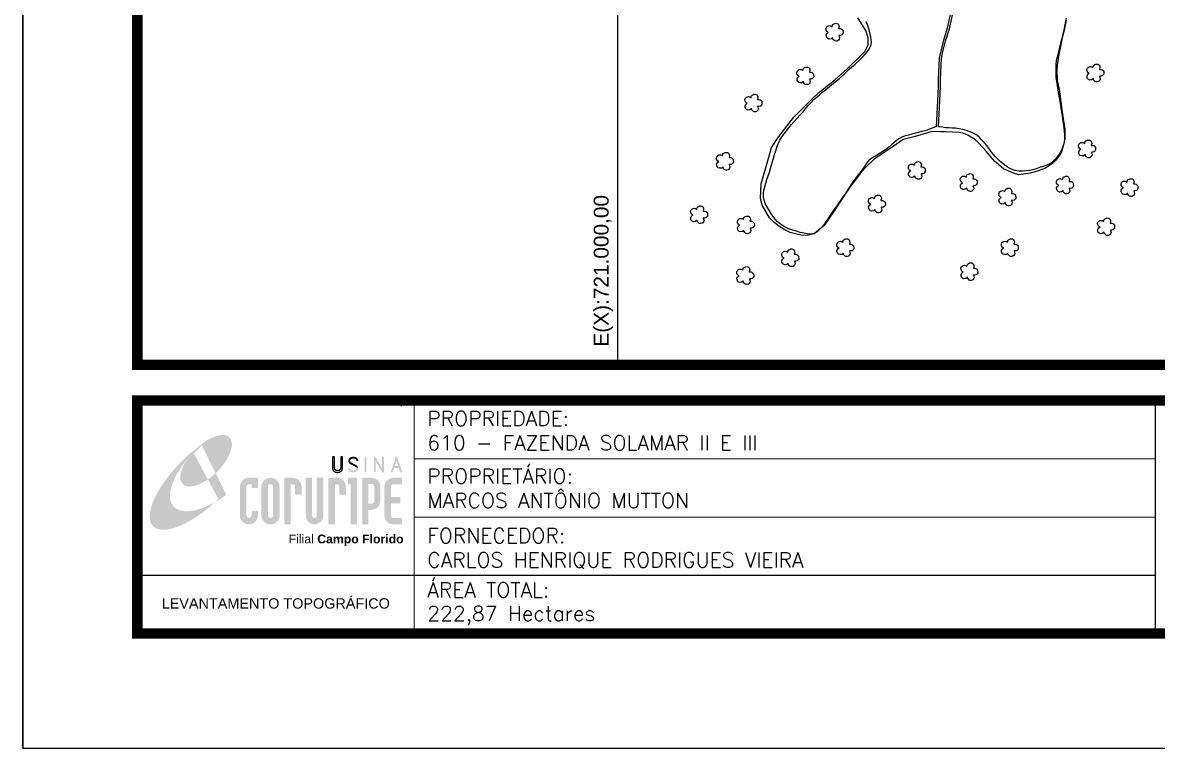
# Model space of a CAD drawing. Header units: inches. Extents: x 720421 to 723571, y 7810121 to 7814576.
# Drawn here: x 720421 to 721906, y 7810121 to 7811070 of the extents above; entities that cross this region are included whole.
import ezdxf
from ezdxf.enums import TextEntityAlignment as Align

# ---------------------------------------------------------------- set-up
doc = ezdxf.new("R2010")
doc.units = ezdxf.units.IN
doc.header["$MEASUREMENT"] = 0
doc.linetypes.add('CONTINUO', pattern=[0])
doc.linetypes.add('LIN0', pattern=[0])
for name, color, linetype in [('0114000610', 1, 'Continuous'), ('0114000610041', 5, 'Continuous'), ('0114000610042', 5, 'Continuous'), ('MALHA', 8, 'Continuous'), ('MARGEM', 5, 'Continuous'), ('MATO', 3, 'Continuous'), ('TEXTO', 7, 'Continuous')]:
    doc.layers.add(name, color=color, linetype=linetype)
doc.styles.add('ARIAL', font='arial.ttf')
doc.styles.add('Simplex', font='simplex.shx')
doc.styles.get("Standard").update_dxf_attribs({"font": 'arial.ttf'})

# ---------------------------------------------------------------- blocks, each defined once
blk = doc.blocks.new('A$C78F83FB3')
at = {"layer": 'MARGEM'}
h = blk.add_hatch(color=20, dxfattribs=at)
edge = h.paths.add_edge_path()
edge.add_ellipse((19.49, 23.77), major_axis=(-6.68, -6.67), ratio=0.469426, start_angle=292.7328, end_angle=601.2579)
edge.add_ellipse((22.83, 22.05), major_axis=(12.64, 11.29), ratio=0.457614, start_angle=79.9069, end_angle=107.9139)
edge = h.paths.add_edge_path()
edge.add_ellipse((18.28, 18.7), major_axis=(13.95, 13.59), ratio=0.386848, start_angle=63.9612, end_angle=264.5993)
edge.add_ellipse((22.83, 22.05), major_axis=(12.64, 11.29), ratio=0.457614, start_angle=107.9139, end_angle=245.1182, ccw=False)
edge.add_ellipse((19.49, 23.77), major_axis=(-6.68, -6.67), ratio=0.469426, start_angle=241.2579, end_angle=292.7328, ccw=False)
for color, points in [(20, [(15.46, 26.12), (14.17, 24.81), (14.06, 24.24), (14.39, 23.97), (14.67, 24.54), (19.47, 29.32), (18.48, 28.66), (17.31, 27.78)]), (7, [(58.42, 24.9), (57.9, 24.9), (57.9, 21.73, -0.414214), (57.15, 20.98), (56.84, 20.98, -0.414214), (56.09, 21.73), (56.09, 24.9), (55.57, 24.9), (55.57, 21.73, 0.414214), (56.84, 20.46), (57.15, 20.46, 0.414214), (58.42, 21.73)]), (7, [(61.7, 24.9), (61.23, 24.9, 0.396318), (60.04, 23.78), (60.04, 23.72, 0.151912), (60.39, 22.97), (60.46, 22.92), (62.18, 22), (62.85, 21.83, 0.12407), (62.51, 22.42), (60.75, 23.36, -0.13192), (60.56, 23.77, -0.385578), (61.23, 24.37), (61.7, 24.37, -0.414214), (62.37, 23.7), (62.89, 23.7, 0.414214)]), (7, [(62.37, 23.7), (62.89, 23.7, 0.414214), (61.7, 24.9), (61.23, 24.9, 0.396318), (60.04, 23.78), (60.04, 23.72, 0.151912), (60.39, 22.97), (60.46, 22.92), (62.18, 22), (62.18, 22, -0.131921), (62.37, 21.59, -0.385578), (61.7, 20.98), (61.23, 20.98, -0.414214), (60.56, 21.65), (60.04, 21.65, 0.414214), (61.23, 20.46), (61.7, 20.46, 0.402546), (62.89, 21.61, 0.165292), (62.51, 22.42), (60.75, 23.36, -0.13192), (60.56, 23.77, -0.385578), (61.23, 24.37), (61.7, 24.37, -0.414214)]), (7, [(30.97, 12.46), (29.13, 12.46), (29.13, 8.21, 1), (34.29, 8.21), (34.29, 9.41), (32.45, 9.41), (32.45, 8.21, -1), (30.97, 8.21)])]:
    blk.add_hatch(color=color, dxfattribs=at).paths.add_polyline_path(points)
h = blk.add_hatch(color=7, dxfattribs=at)
h.paths.add_polyline_path([(65.24, 24.9), (64.72, 24.9), (64.72, 20.46), (65.24, 20.46)])
h.paths.add_polyline_path([(67.38, 20.46), (67.9, 20.46), (67.9, 23.74), (69.74, 20.46), (70.23, 20.46), (70.23, 24.9), (69.71, 24.9), (69.71, 21.58), (67.85, 24.9), (67.38, 24.9)])
h.paths.add_polyline_path([(72.17, 20.46), (72.72, 20.46), (73.14, 21.73), (74.49, 21.73), (74.9, 20.46), (75.45, 20.46), (74, 24.9), (73.62, 24.9)])
h.paths.add_polyline_path([(73.81, 23.8), (74.32, 22.25), (73.31, 22.25)], flags=16)
h = blk.add_hatch(color=7, dxfattribs=at)
h.paths.add_polyline_path([(31.71, 18.93, 0.414214), (29.13, 16.35), (29.13, 12.46), (30.97, 12.46), (30.97, 16.35, -0.414214), (31.71, 17.09), (32.45, 17.09), (32.45, 16.02), (34.29, 16.02), (34.29, 18.93)])
h.paths.add_polyline_path([(44.15, 17.09, -0.414214), (44.89, 16.35), (44.89, 14.1), (46.72, 14.1), (46.72, 16.17, 0.433937), (44.15, 18.93), (41.77, 18.93), (41.77, 12.46), (43.61, 12.46), (43.61, 17.09)])
h.paths.add_polyline_path([(43.61, 12.46), (41.77, 12.46), (41.77, 5.62), (43.61, 5.62)])
h.paths.add_polyline_path([(47.92, 12.46), (49.75, 12.46), (49.75, 18.93), (47.92, 18.93)])
h.paths.add_polyline_path([(52.91, 18.93), (51.08, 18.93), (51.08, 12.46), (52.91, 12.46)])
h.paths.add_polyline_path([(51.08, 8.12, -1), (49.75, 8.12), (49.75, 12.46), (47.92, 12.46), (47.92, 8.12, 1), (52.91, 8.12), (52.91, 12.46), (51.08, 12.46)])
h.paths.add_polyline_path([(54.41, 12.46), (56.25, 12.46), (56.25, 17.09), (56.79, 17.09, -0.414214), (57.53, 16.35), (57.53, 14.1), (59.36, 14.1), (59.36, 16.17, 0.433937), (56.79, 18.93), (54.41, 18.93)])
h.paths.add_polyline_path([(56.25, 12.46), (54.41, 12.46), (54.41, 5.62), (56.25, 5.62)])
h.paths.add_polyline_path([(60.73, 12.46), (62.58, 12.46), (62.58, 18.93), (60.02, 18.93), (60.02, 17.08), (60.73, 17.08)])
h.paths.add_polyline_path([(62.58, 12.46), (60.73, 12.46), (60.73, 5.62), (62.58, 5.62)])
h.paths.add_polyline_path([(64.06, 12.46), (65.82, 12.46), (65.82, 17.17), (66.66, 17.17, -0.450417), (67.48, 16.25), (67.48, 12.46), (69.24, 12.46, 0.002307), (69.24, 12.48, 0.005282), (69.23, 12.54, -0.000938), (69.23, 12.53), (69.23, 16.17, 0.433937), (66.66, 18.93), (64.06, 18.93)])
h.paths.add_polyline_path([(64.06, 5.62), (65.82, 5.62), (65.82, 9.77), (66.66, 9.77, 0.426056), (69.24, 12.46), (67.48, 12.46), (67.48, 12.45, -0.450417), (66.66, 11.53), (65.82, 11.53), (65.82, 12.46), (64.06, 12.46)])
h.paths.add_polyline_path([(70.37, 12.46), (74.87, 12.46), (74.87, 13.44), (72.21, 13.44), (72.21, 16.35, -0.414214), (72.95, 17.09), (75.38, 17.09), (75.38, 18.93), (72.95, 18.93, 0.414214), (70.37, 16.35)])
h.paths.add_polyline_path([(72.21, 11.62), (74.87, 11.62), (74.87, 12.46), (70.37, 12.46), (70.37, 8.21, 0.414214), (72.95, 5.62), (75.38, 5.62), (75.38, 7.47), (72.95, 7.47, -0.414214), (72.21, 8.21)])
h = blk.add_hatch(color=7, dxfattribs=at)
h.paths.add_polyline_path([(35.29, 16.35), (35.29, 8.21, 1), (40.46, 8.21, 0.016978), (40.45, 8.38), (40.45, 16.17, 0.433937), (37.88, 18.93), (37.87, 18.93, 0.41391)])
h.paths.add_polyline_path([(38.62, 16.35), (38.62, 8.21, -1), (37.13, 8.21), (37.13, 16.35, -1)], flags=16)
at = {"layer": 'MARGEM', "color": 7}
blk.add_lwpolyline([(58.42, 24.9), (57.9, 24.9), (57.9, 21.73, -0.414214), (57.15, 20.98), (56.84, 20.98, -0.414214), (56.09, 21.73), (56.09, 24.9), (55.57, 24.9), (55.57, 21.73, 0.414214), (56.84, 20.46), (57.15, 20.46, 0.414214), (58.42, 21.73), (58.42, 24.9)], format="xyb", close=True, dxfattribs=at)
at = {"layer": 'MARGEM', "color": 252, "insert": (43.05, 2.72), "char_height": 2.5, "width": 33.0271, "attachment_point": 1, "style": 'ARIAL'}
blk.add_mtext('Filial {\\fArial|b1|i0|c0|p34;Campo Florido}', dxfattribs=at)

msp = doc.modelspace()

# ---------------------------------------------------------------- linework, layer by layer
at = {"layer": '0114000610'}
msp.add_lwpolyline([(721786.7, 7811073.2), (721784, 7811060.4), (721781.1, 7811047.9), (721779.8, 7811041.6), (721777.4, 7811028.4), (721775.2, 7811014.5), (721774.7, 7811007.9), (721775.1, 7810994.6), (721777.6, 7810982.9), (721778.6, 7810976.4), (721781.1, 7810956.6), (721782.1, 7810950.3), (721784.9, 7810930.5), (721785.2, 7810917.6), (721782.2, 7810905.5), (721780, 7810899.1), (721773.4, 7810890.1), (721769, 7810885.9), (721759, 7810879.1), (721746.4, 7810874.8), (721739.6, 7810873.2), (721724.9, 7810871.1), (721717.7, 7810873.4), (721704.9, 7810879), (721693, 7810888.9), (721682.2, 7810901.8), (721672.5, 7810912.4), (721668.1, 7810916.9), (721658.2, 7810922.8), (721652.9, 7810925), (721647.3, 7810926.4), (721628.9, 7810927.5), (721622.7, 7810927.5), (721611.2, 7810927.9), (721595.3, 7810922.8), (721587.4, 7810920.6), (721573.5, 7810917.2), (721560.5, 7810908.1), (721552.7, 7810902.7), (721535.4, 7810891.4), (721524.1, 7810880.5), (721517.8, 7810873.3), (721503.6, 7810854.7), (721490.8, 7810835.3), (721484.1, 7810825.3), (721470.2, 7810804.6), (721456.9, 7810793.7), (721449.6, 7810792.3), (721441.3, 7810791.8), (721425.8, 7810795.8), (721417.9, 7810799.3), (721410.8, 7810803.9), (721404.3, 7810809.3), (721398.6, 7810814.8), (721389.2, 7810831.2), (721386.9, 7810840.5), (721387.6, 7810859.3), (721394.1, 7810882), (721396.8, 7810891.3), (721401.4, 7810906.7), (721410.6, 7810921.1), (721430.3, 7810946.6), (721438.6, 7810954.8), (721456.1, 7810972.3), (721465.4, 7810980.5), (721483.9, 7810995.4), (721500.1, 7811009.5), (721506.4, 7811015.9), (721511.2, 7811020.3), (721523.2, 7811032.4), (721527.5, 7811041.1), (721527.8, 7811049.7), (721525.2, 7811059.1), (721519, 7811069.1), (721514.3, 7811076.5)], dxfattribs=at)
at = {"layer": '0114000610041'}
msp.add_lwpolyline([(721635.9, 7811084.8), (721631.2, 7811063), (721626.2, 7811046.8), (721622.3, 7811031.3), (721620.6, 7811023.7), (721620.1, 7811014.4), (721619.4, 7810995.9), (721619.2, 7810986.7), (721618.6, 7810968.3), (721618.2, 7810959), (721617.7, 7810950.9), (721616.6, 7810933.8), (721615.5, 7810933.7), (721612.7, 7810932.6), (721610.2, 7810931.5), (721605, 7810929.5), (721601.7, 7810928.5), (721597.8, 7810927.6), (721593.7, 7810926.6), (721589.3, 7810925.5), (721584.9, 7810924.4), (721580.7, 7810923.1), (721576.5, 7810922.1), (721572.5, 7810920.7), (721568.8, 7810918.7), (721565.2, 7810916.3), (721561.7, 7810913.5), (721558.1, 7810910.3), (721554.3, 7810907), (721550.4, 7810903.9), (721538.5, 7810896.4), (721534.7, 7810894.3), (721531.1, 7810892.1), (721528.1, 7810889.4), (721525.7, 7810886.2), (721523.4, 7810882.6), (721520.9, 7810878.9), (721518.1, 7810875.3), (721515.1, 7810871.6), (721511.9, 7810867.7), (721508.8, 7810863.7), (721502.9, 7810854.6), (721500.1, 7810850.1), (721497, 7810845.5), (721493.9, 7810840.9), (721490.7, 7810836.2), (721487.5, 7810831.6), (721480.8, 7810822.3), (721477.6, 7810817.5), (721474.5, 7810812.8), (721471.4, 7810808.3), (721468.3, 7810804), (721465, 7810800.3), (721461.8, 7810797.3), (721458.6, 7810795.3), (721455.3, 7810793.9), (721451.7, 7810793.4), (721448.1, 7810793.7), (721443.8, 7810794.5), (721438.9, 7810795.7), (721434, 7810797.2), (721429.3, 7810798.6), (721424.9, 7810800.1), (721420.7, 7810801.9), (721416.7, 7810803.9), (721412.9, 7810806.6), (721409.2, 7810809.6), (721405.8, 7810813), (721403.1, 7810816.9), (721400.4, 7810820.7), (721395.4, 7810829), (721393.1, 7810833.5), (721391.6, 7810838), (721390.7, 7810842.2), (721390.6, 7810846.4), (721391.3, 7810850.9), (721392.4, 7810855.5), (721393.7, 7810860.2), (721395.2, 7810864.8), (721396.8, 7810869.6), (721398.5, 7810874.5), (721399.9, 7810879.4), (721401.4, 7810884), (721402.5, 7810888.5), (721403.8, 7810892.9), (721405.2, 7810897.5), (721406.7, 7810902.3), (721408.3, 7810907.1), (721410.1, 7810911.8), (721412.2, 7810916.3), (721414.8, 7810920.6), (721417.7, 7810924.7), (721420.8, 7810928.7), (721424, 7810932.7), (721427.4, 7810936.8), (721430.8, 7810940.8), (721438.1, 7810948.9), (721442.1, 7810953), (721445.8, 7810957.3), (721449.4, 7810961.6), (721453, 7810965.6), (721456.8, 7810969.4), (721463.9, 7810975.8), (721467.1, 7810978.6), (721470.7, 7810981.4), (721474.4, 7810984.6), (721482.4, 7810990.8), (721490.1, 7810996.9), (721496.9, 7811003.2), (721503.4, 7811009.5), (721510.6, 7811016), (721517.8, 7811022.4), (721521, 7811025.7), (721523.9, 7811028.8), (721526.5, 7811031.8), (721528.7, 7811034.8), (721530.4, 7811038), (721531.5, 7811041.5), (721531.9, 7811044.8), (721531.7, 7811048), (721531.2, 7811051.3), (721530.5, 7811055.1), (721529.5, 7811059), (721528.3, 7811063.2), (721526.8, 7811067.3), (721524.9, 7811071.6)], dxfattribs=at)
at = {"layer": '0114000610042'}
msp.add_lwpolyline([(721786.8, 7811076.2), (721785.2, 7811067.1), (721783.3, 7811058.1), (721782, 7811053.2), (721780.6, 7811048), (721779.3, 7811043.4), (721774.9, 7811025.1), (721773.9, 7811020.2), (721773.4, 7811015), (721773.1, 7811009.7), (721773.2, 7811004.3), (721773.5, 7810998.9), (721774.1, 7810993.3), (721775.1, 7810987.8), (721776, 7810982.1), (721777, 7810976.4), (721778.8, 7810964.8), (721779.7, 7810959.1), (721780.7, 7810953.6), (721781.6, 7810948.1), (721783, 7810937.8), (721783.7, 7810933), (721784.4, 7810928.2), (721784.7, 7810923.3), (721784.5, 7810918.3), (721784, 7810913.4), (721782.8, 7810908.8), (721781.2, 7810904.5), (721779, 7810900.4), (721776.6, 7810896.6), (721773.9, 7810893), (721770.9, 7810889.6), (721767.8, 7810886.9), (721764.4, 7810885), (721760.4, 7810883.4), (721756.2, 7810882), (721751.9, 7810880.5), (721747.4, 7810878.9), (721743, 7810877.7), (721738.7, 7810876.7), (721734.2, 7810876.1), (721729.6, 7810875.8), (721724.9, 7810875.9), (721720.3, 7810876.5), (721716, 7810877.9), (721712.1, 7810879.9), (721708.2, 7810882.4), (721704.4, 7810885.3), (721700.7, 7810888.2), (721697.2, 7810891.5), (721693.9, 7810894.9), (721691, 7810898.3), (721688.2, 7810901.9), (721685.6, 7810905.7), (721682.8, 7810909.5), (721679.8, 7810913), (721676.6, 7810916.5), (721673.4, 7810919.8), (721669.8, 7810922.8), (721665.9, 7810925.3), (721661.4, 7810927.4), (721656.6, 7810929.1), (721651.7, 7810930.3), (721646.7, 7810931.4), (721641.8, 7810932), (721637.1, 7810932.2), (721632.9, 7810932.4), (721629.1, 7810932.7), (721625.4, 7810933.2), (721622.1, 7810933.9), (721619.6, 7810934), (721620.7, 7810950.7), (721621.2, 7810958.8), (721621.6, 7810968.1), (721622.2, 7810986.7), (721622.4, 7810995.9), (721623.1, 7811014.3), (721623.5, 7811023.3), (721625.2, 7811030.6), (721629.1, 7811046), (721634.1, 7811062.2), (721638.9, 7811084.2)], dxfattribs=at)
at = {"layer": 'MALHA', "color": 8}
msp.add_lwpolyline([(721200, 7810622.3), (721200, 7811332.9)], dxfattribs=at)
at = {"layer": 'MARGEM', "color": 174, "linetype": 'LIN0'}
msp.add_line((720421.3, 7810120.8, -585.7), (720421.3, 7814575.8, -585.7), dxfattribs=at)
at = {"layer": 'MARGEM', "color": 174, "linetype": 'LIN0', "elevation": -585.7, "flags": 128}
msp.add_lwpolyline([(723571.3, 7810120.8), (723571.3, 7814575.8), (720421.3, 7814575.8), (720421.3, 7810120.8)], close=True, dxfattribs=at)
at = {"layer": 'MARGEM', "color": 174, "linetype": 'LIN0', "const_width": 13.6, "elevation": -585.7, "flags": 128}
for points in [[(723421.3, 7810622.3), (723421.3, 7814425.8), (720571.3, 7814425.8), (720571.3, 7810622.3)], [(720571.3, 7810575.7), (723421.3, 7810575.7), (723421.3, 7810270.8), (720571.3, 7810270.8)]]:
    msp.add_lwpolyline(points, close=True, dxfattribs=at)
at = {"layer": 'MARGEM', "color": 174, "linetype": 'LIN0', "elevation": -585.7, "flags": 128}
for points, const_width in [([(720933.7, 7810575.7), (720933.7, 7810270.8)], 1.51), ([(720933.7, 7810575.7), (720933.7, 7810273.5)], 1.5), ([(721903.5, 7810575.7), (721903.5, 7810274.5)], 1.51), ([(720933.7, 7810499.5), (721903.5, 7810499.5)], 1.51), ([(720933.7, 7810423.2), (721903.5, 7810423.2)], 1.51), ([(720571.3, 7810347), (721903.5, 7810347)], 1.51)]:
    msp.add_lwpolyline(points, dxfattribs=dict(at, const_width=const_width))
at = {"layer": 'MATO', "linetype": 'CONTINUO'}
for points in [[(721481.1, 7811050.5, 0), (721479.1, 7811048.8, 0), (721476.6, 7811048.5, 0), (721474.8, 7811049.2, 0), (721473.5, 7811050.5, 0), (721473, 7811052, 0), (721472.8, 7811054.1, 0), (721473.5, 7811055.4, 0), (721474.2, 7811056.4, 0), (721475.7, 7811057.4, 0), (721474.8, 7811057.7, 0), (721473.9, 7811058.5, 0), (721472.8, 7811060.2, 0), (721472.6, 7811062.2, 0), (721473.4, 7811064.3, 0), (721474.2, 7811065.1, 0), (721475.7, 7811066, 0), (721477.2, 7811066.2, 0), (721478.5, 7811066, 0), (721479.5, 7811065.6, 0), (721480.6, 7811064.6, 0), (721480.9, 7811066.4, 0), (721481.2, 7811067.2, 0), (721482, 7811068.2, 0), (721483.2, 7811068.7, 0), (721484.4, 7811069.2, 0), (721485.7, 7811069.3, 0), (721486.9, 7811069.1, 0), (721488, 7811068.6, 0), (721488.7, 7811067.8, 0), (721489.4, 7811066.5, 0), (721489.6, 7811065, 0), (721489, 7811062.4, 0), (721490.9, 7811062.4, 0), (721492.4, 7811062.1, 0), (721493.8, 7811061, 0), (721494.6, 7811060.1, 0), (721494.8, 7811056.5, 0), (721493.9, 7811054.9, 0), (721492.7, 7811053.8, 0), (721490.9, 7811053.3, 0), (721489.3, 7811053.5, 0), (721490.2, 7811050.1, 0), (721489.8, 7811048.7, 0), (721488.8, 7811047.4, 0), (721487.7, 7811046.5, 0), (721486.2, 7811046.1, 0), (721484.7, 7811046.2, 0), (721483.6, 7811046.6, 0), (721482.3, 7811047.8, 0), (721481.5, 7811049, 0), (721481.2, 7811050.7, 0)], [(721442.9, 7810993.3, 0), (721440.9, 7810991.6, 0), (721438.4, 7810991.4, 0), (721436.5, 7810992.1, 0), (721435.3, 7810993.3, 0), (721434.7, 7810994.8, 0), (721434.6, 7810996.9, 0), (721435.3, 7810998.3, 0), (721436, 7810999.3, 0), (721437.5, 7811000.2, 0), (721436.5, 7811000.5, 0), (721435.6, 7811001.3, 0), (721434.5, 7811003, 0), (721434.3, 7811005, 0), (721435.1, 7811007.1, 0), (721435.9, 7811007.9, 0), (721437.4, 7811008.8, 0), (721439, 7811009, 0), (721440.3, 7811008.8, 0), (721441.3, 7811008.4, 0), (721442.3, 7811007.4, 0), (721442.7, 7811009.3, 0), (721442.9, 7811010, 0), (721443.8, 7811011, 0), (721445, 7811011.5, 0), (721446.1, 7811012, 0), (721447.5, 7811012.1, 0), (721448.7, 7811011.9, 0), (721449.7, 7811011.4, 0), (721450.5, 7811010.6, 0), (721451.2, 7811009.3, 0), (721451.4, 7811007.8, 0), (721450.8, 7811005.2, 0), (721452.6, 7811005.3, 0), (721454.1, 7811004.9, 0), (721455.5, 7811003.8, 0), (721456.3, 7811002.9, 0), (721456.5, 7810999.3, 0), (721455.7, 7810997.7, 0), (721454.5, 7810996.6, 0), (721452.7, 7810996.2, 0), (721451.1, 7810996.3, 0), (721451.9, 7810993, 0), (721451.5, 7810991.5, 0), (721450.6, 7810990.2, 0), (721449.5, 7810989.3, 0), (721448, 7810989, 0), (721446.5, 7810989.1, 0), (721445.4, 7810989.4, 0), (721444.1, 7810990.6, 0), (721443.2, 7810991.8, 0), (721443, 7810993.5, 0)], [(721822.4, 7810997, 0), (721820.4, 7810995.4, 0), (721817.9, 7810995.1, 0), (721816.1, 7810995.8, 0), (721814.8, 7810997, 0), (721814.3, 7810998.5, 0), (721814.1, 7811000.6, 0), (721814.8, 7811002, 0), (721815.5, 7811003, 0), (721817, 7811004, 0), (721816.1, 7811004.3, 0), (721815.1, 7811005, 0), (721814.1, 7811006.7, 0), (721813.9, 7811008.7, 0), (721814.6, 7811010.8, 0), (721815.5, 7811011.6, 0), (721817, 7811012.5, 0), (721818.5, 7811012.7, 0), (721819.8, 7811012.5, 0), (721820.8, 7811012.1, 0), (721821.9, 7811011.1, 0), (721822.2, 7811013, 0), (721822.5, 7811013.7, 0), (721823.3, 7811014.7, 0), (721824.5, 7811015.2, 0), (721825.7, 7811015.7, 0), (721827, 7811015.8, 0), (721828.2, 7811015.6, 0), (721829.3, 7811015.1, 0), (721830, 7811014.3, 0), (721830.7, 7811013, 0), (721830.9, 7811011.5, 0), (721830.3, 7811008.9, 0), (721832.2, 7811009, 0), (721833.7, 7811008.6, 0), (721835.1, 7811007.5, 0), (721835.9, 7811006.6, 0), (721836.1, 7811003, 0), (721835.2, 7811001.4, 0), (721834, 7811000.4, 0), (721832.2, 7810999.9, 0), (721830.6, 7811000, 0), (721831.5, 7810996.7, 0), (721831.1, 7810995.2, 0), (721830.1, 7810993.9, 0), (721829, 7810993, 0), (721827.5, 7810992.7, 0), (721826, 7810992.8, 0), (721824.9, 7810993.1, 0), (721823.6, 7810994.3, 0), (721822.7, 7810995.5, 0), (721822.5, 7810997.2, 0)], [(721375, 7810957.7, 0), (721373, 7810956, 0), (721370.4, 7810955.8, 0), (721368.6, 7810956.5, 0), (721367.3, 7810957.7, 0), (721366.8, 7810959.2, 0), (721366.7, 7810961.3, 0), (721367.3, 7810962.7, 0), (721368.1, 7810963.7, 0), (721369.5, 7810964.6, 0), (721368.6, 7810964.9, 0), (721367.7, 7810965.7, 0), (721366.6, 7810967.4, 0), (721366.4, 7810969.4, 0), (721367.2, 7810971.5, 0), (721368, 7810972.3, 0), (721369.5, 7810973.2, 0), (721371.1, 7810973.4, 0), (721372.3, 7810973.2, 0), (721373.3, 7810972.8, 0), (721374.4, 7810971.8, 0), (721374.7, 7810973.7, 0), (721375, 7810974.4, 0), (721375.8, 7810975.4, 0), (721377, 7810975.9, 0), (721378.2, 7810976.4, 0), (721379.5, 7810976.5, 0), (721380.8, 7810976.3, 0), (721381.8, 7810975.8, 0), (721382.6, 7810975, 0), (721383.2, 7810973.7, 0), (721383.5, 7810972.2, 0), (721382.9, 7810969.6, 0), (721384.7, 7810969.7, 0), (721386.2, 7810969.3, 0), (721387.6, 7810968.2, 0), (721388.4, 7810967.3, 0), (721388.6, 7810963.7, 0), (721387.7, 7810962.1, 0), (721386.6, 7810961, 0), (721384.7, 7810960.5, 0), (721383.1, 7810960.7, 0), (721384, 7810957.4, 0), (721383.6, 7810955.9, 0), (721382.6, 7810954.6, 0), (721381.6, 7810953.7, 0), (721380.1, 7810953.4, 0), (721378.6, 7810953.5, 0), (721377.5, 7810953.8, 0), (721376.2, 7810955, 0), (721375.3, 7810956.2, 0), (721375, 7810957.9, 0)], [(721811.7, 7810897.7, 0), (721809.7, 7810896, 0), (721807.1, 7810895.7, 0), (721805.3, 7810896.4, 0), (721804, 7810897.7, 0), (721803.5, 7810899.1, 0), (721803.3, 7810901.3, 0), (721804, 7810902.6, 0), (721804.8, 7810903.6, 0), (721806.2, 7810904.6, 0), (721805.3, 7810904.9, 0), (721804.4, 7810905.7, 0), (721803.3, 7810907.4, 0), (721803.1, 7810909.4, 0), (721803.9, 7810911.5, 0), (721804.7, 7810912.3, 0), (721806.2, 7810913.2, 0), (721807.8, 7810913.4, 0), (721809, 7810913.2, 0), (721810, 7810912.7, 0), (721811.1, 7810911.8, 0), (721811.4, 7810913.6, 0), (721811.7, 7810914.4, 0), (721812.5, 7810915.4, 0), (721813.7, 7810915.8, 0), (721814.9, 7810916.4, 0), (721816.2, 7810916.5, 0), (721817.5, 7810916.3, 0), (721818.5, 7810915.8, 0), (721819.2, 7810914.9, 0), (721819.9, 7810913.6, 0), (721820.2, 7810912.2, 0), (721819.6, 7810909.6, 0), (721821.4, 7810909.6, 0), (721822.9, 7810909.3, 0), (721824.3, 7810908.1, 0), (721825.1, 7810907.2, 0), (721825.3, 7810903.7, 0), (721824.4, 7810902.1, 0), (721823.3, 7810901, 0), (721821.4, 7810900.5, 0), (721819.8, 7810900.7, 0), (721820.7, 7810897.3, 0), (721820.3, 7810895.9, 0), (721819.3, 7810894.5, 0), (721818.3, 7810893.7, 0), (721816.8, 7810893.3, 0), (721815.3, 7810893.4, 0), (721814.1, 7810893.7, 0), (721812.9, 7810895, 0), (721812, 7810896.1, 0), (721811.7, 7810897.9, 0)], [(721337.7, 7810881.6, 0), (721335.7, 7810879.9, 0), (721333.1, 7810879.6, 0), (721331.3, 7810880.3, 0), (721330.1, 7810881.6, 0), (721329.5, 7810883, 0), (721329.4, 7810885.1, 0), (721330.1, 7810886.5, 0), (721330.8, 7810887.5, 0), (721332.3, 7810888.5, 0), (721331.3, 7810888.8, 0), (721330.4, 7810889.5, 0), (721329.3, 7810891.2, 0), (721329.1, 7810893.3, 0), (721329.9, 7810895.4, 0), (721330.7, 7810896.1, 0), (721332.2, 7810897, 0), (721333.8, 7810897.2, 0), (721335.1, 7810897.1, 0), (721336, 7810896.6, 0), (721337.1, 7810895.6, 0), (721337.5, 7810897.5, 0), (721337.7, 7810898.2, 0), (721338.5, 7810899.3, 0), (721339.7, 7810899.7, 0), (721340.9, 7810900.2, 0), (721342.3, 7810900.3, 0), (721343.5, 7810900.2, 0), (721344.5, 7810899.6, 0), (721345.3, 7810898.8, 0), (721345.9, 7810897.5, 0), (721346.2, 7810896, 0), (721345.6, 7810893.5, 0), (721347.4, 7810893.5, 0), (721348.9, 7810893.1, 0), (721350.3, 7810892, 0), (721351.1, 7810891.1, 0), (721351.3, 7810887.5, 0), (721350.5, 7810885.9, 0), (721349.3, 7810884.9, 0), (721347.5, 7810884.4, 0), (721345.9, 7810884.5, 0), (721346.7, 7810881.2, 0), (721346.3, 7810879.8, 0), (721345.4, 7810878.4, 0), (721344.3, 7810877.6, 0), (721342.8, 7810877.2, 0), (721341.3, 7810877.3, 0), (721340.2, 7810877.6, 0), (721338.9, 7810878.9, 0), (721338, 7810880, 0), (721337.8, 7810881.7, 0)], [(721588.8, 7810869.5, 0), (721586.8, 7810867.9, 0), (721584.3, 7810867.6, 0), (721582.4, 7810868.3, 0), (721581.2, 7810869.5, 0), (721580.6, 7810871, 0), (721580.5, 7810873.1, 0), (721581.2, 7810874.5, 0), (721581.9, 7810875.5, 0), (721583.4, 7810876.5, 0), (721582.4, 7810876.8, 0), (721581.5, 7810877.5, 0), (721580.4, 7810879.2, 0), (721580.3, 7810881.2, 0), (721581, 7810883.3, 0), (721581.9, 7810884.1, 0), (721583.3, 7810885, 0), (721584.9, 7810885.2, 0), (721586.2, 7810885, 0), (721587.2, 7810884.6, 0), (721588.2, 7810883.6, 0), (721588.6, 7810885.5, 0), (721588.8, 7810886.2, 0), (721589.7, 7810887.2, 0), (721590.9, 7810887.7, 0), (721592, 7810888.2, 0), (721593.4, 7810888.3, 0), (721594.6, 7810888.1, 0), (721595.6, 7810887.6, 0), (721596.4, 7810886.8, 0), (721597.1, 7810885.5, 0), (721597.3, 7810884, 0), (721596.7, 7810881.4, 0), (721598.5, 7810881.5, 0), (721600, 7810881.1, 0), (721601.5, 7810880, 0), (721602.2, 7810879.1, 0), (721602.5, 7810875.5, 0), (721601.6, 7810873.9, 0), (721600.4, 7810872.8, 0), (721598.6, 7810872.4, 0), (721597, 7810872.5, 0), (721597.8, 7810869.2, 0), (721597.4, 7810867.7, 0), (721596.5, 7810866.4, 0), (721595.4, 7810865.5, 0), (721593.9, 7810865.2, 0), (721592.4, 7810865.3, 0), (721591.3, 7810865.6, 0), (721590, 7810866.8, 0), (721589.1, 7810868, 0), (721588.9, 7810869.7, 0)], [(721656.7, 7810853.8, 0), (721654.7, 7810852.1, 0), (721652.2, 7810851.8, 0), (721650.4, 7810852.5, 0), (721649.1, 7810853.8, 0), (721648.6, 7810855.2, 0), (721648.4, 7810857.4, 0), (721649.1, 7810858.7, 0), (721649.8, 7810859.7, 0), (721651.3, 7810860.7, 0), (721650.4, 7810861, 0), (721649.5, 7810861.8, 0), (721648.4, 7810863.5, 0), (721648.2, 7810865.5, 0), (721649, 7810867.6, 0), (721649.8, 7810868.4, 0), (721651.3, 7810869.3, 0), (721652.8, 7810869.5, 0), (721654.1, 7810869.3, 0), (721655.1, 7810868.9, 0), (721656.2, 7810867.9, 0), (721656.5, 7810869.7, 0), (721656.8, 7810870.5, 0), (721657.6, 7810871.5, 0), (721658.8, 7810872, 0), (721660, 7810872.5, 0), (721661.3, 7810872.6, 0), (721662.6, 7810872.4, 0), (721663.6, 7810871.9, 0), (721664.3, 7810871.1, 0), (721665, 7810869.8, 0), (721665.2, 7810868.3, 0), (721664.6, 7810865.7, 0), (721666.5, 7810865.7, 0), (721668, 7810865.4, 0), (721669.4, 7810864.2, 0), (721670.2, 7810863.4, 0), (721670.4, 7810859.8, 0), (721669.5, 7810858.2, 0), (721668.3, 7810857.1, 0), (721666.5, 7810856.6, 0), (721664.9, 7810856.8, 0), (721665.8, 7810853.4, 0), (721665.4, 7810852, 0), (721664.4, 7810850.7, 0), (721663.3, 7810849.8, 0), (721661.8, 7810849.4, 0), (721660.3, 7810849.5, 0), (721659.2, 7810849.9, 0), (721657.9, 7810851.1, 0), (721657.1, 7810852.3, 0), (721656.8, 7810854, 0)], [(721782.7, 7810850.5, 0), (721780.7, 7810848.8, 0), (721778.1, 7810848.5, 0), (721776.3, 7810849.2, 0), (721775, 7810850.5, 0), (721774.5, 7810851.9, 0), (721774.3, 7810854.1, 0), (721775, 7810855.4, 0), (721775.8, 7810856.4, 0), (721777.2, 7810857.4, 0), (721776.3, 7810857.7, 0), (721775.4, 7810858.5, 0), (721774.3, 7810860.2, 0), (721774.1, 7810862.2, 0), (721774.9, 7810864.3, 0), (721775.7, 7810865.1, 0), (721777.2, 7810866, 0), (721778.8, 7810866.2, 0), (721780, 7810866, 0), (721781, 7810865.5, 0), (721782.1, 7810864.6, 0), (721782.4, 7810866.4, 0), (721782.7, 7810867.2, 0), (721783.5, 7810868.2, 0), (721784.7, 7810868.6, 0), (721785.9, 7810869.2, 0), (721787.2, 7810869.3, 0), (721788.5, 7810869.1, 0), (721789.5, 7810868.6, 0), (721790.2, 7810867.7, 0), (721790.9, 7810866.4, 0), (721791.2, 7810865, 0), (721790.6, 7810862.4, 0), (721792.4, 7810862.4, 0), (721793.9, 7810862.1, 0), (721795.3, 7810860.9, 0), (721796.1, 7810860, 0), (721796.3, 7810856.5, 0), (721795.4, 7810854.9, 0), (721794.3, 7810853.8, 0), (721792.4, 7810853.3, 0), (721790.8, 7810853.5, 0), (721791.7, 7810850.1, 0), (721791.3, 7810848.7, 0), (721790.3, 7810847.3, 0), (721789.3, 7810846.5, 0), (721787.8, 7810846.1, 0), (721786.3, 7810846.2, 0), (721785.1, 7810846.5, 0), (721783.9, 7810847.8, 0), (721783, 7810848.9, 0), (721782.7, 7810850.7, 0)], [(721867.2, 7810847.2, 0), (721865.2, 7810845.5, 0), (721862.6, 7810845.2, 0), (721860.8, 7810845.9, 0), (721859.5, 7810847.2, 0), (721859, 7810848.6, 0), (721858.8, 7810850.8, 0), (721859.5, 7810852.1, 0), (721860.3, 7810853.1, 0), (721861.7, 7810854.1, 0), (721860.8, 7810854.4, 0), (721859.9, 7810855.2, 0), (721858.8, 7810856.9, 0), (721858.6, 7810858.9, 0), (721859.4, 7810861, 0), (721860.2, 7810861.7, 0), (721861.7, 7810862.7, 0), (721863.3, 7810862.9, 0), (721864.5, 7810862.7, 0), (721865.5, 7810862.2, 0), (721866.6, 7810861.3, 0), (721866.9, 7810863.1, 0), (721867.2, 7810863.9, 0), (721868, 7810864.9, 0), (721869.2, 7810865.3, 0), (721870.4, 7810865.9, 0), (721871.7, 7810866, 0), (721873, 7810865.8, 0), (721874, 7810865.3, 0), (721874.7, 7810864.4, 0), (721875.4, 7810863.1, 0), (721875.7, 7810861.7, 0), (721875.1, 7810859.1, 0), (721876.9, 7810859.1, 0), (721878.4, 7810858.7, 0), (721879.8, 7810857.6, 0), (721880.6, 7810856.7, 0), (721880.8, 7810853.2, 0), (721879.9, 7810851.6, 0), (721878.8, 7810850.5, 0), (721876.9, 7810850, 0), (721875.3, 7810850.1, 0), (721876.2, 7810846.8, 0), (721875.8, 7810845.4, 0), (721874.8, 7810844, 0), (721873.8, 7810843.2, 0), (721872.3, 7810842.8, 0), (721870.8, 7810842.9, 0), (721869.6, 7810843.2, 0), (721868.4, 7810844.5, 0), (721867.5, 7810845.6, 0), (721867.2, 7810847.4, 0)], [(721707.3, 7810834.8, 0), (721705.3, 7810833.1, 0), (721702.7, 7810832.8, 0), (721700.9, 7810833.5, 0), (721699.6, 7810834.8, 0), (721699.1, 7810836.2, 0), (721699, 7810838.3, 0), (721699.6, 7810839.7, 0), (721700.4, 7810840.7, 0), (721701.8, 7810841.7, 0), (721700.9, 7810842, 0), (721700, 7810842.7, 0), (721698.9, 7810844.4, 0), (721698.7, 7810846.5, 0), (721699.5, 7810848.6, 0), (721700.3, 7810849.3, 0), (721701.8, 7810850.2, 0), (721703.4, 7810850.5, 0), (721704.6, 7810850.3, 0), (721705.6, 7810849.8, 0), (721706.7, 7810848.8, 0), (721707, 7810850.7, 0), (721707.3, 7810851.4, 0), (721708.1, 7810852.5, 0), (721709.3, 7810852.9, 0), (721710.5, 7810853.4, 0), (721711.8, 7810853.6, 0), (721713.1, 7810853.4, 0), (721714.1, 7810852.8, 0), (721714.9, 7810852, 0), (721715.5, 7810850.7, 0), (721715.8, 7810849.3, 0), (721715.2, 7810846.7, 0), (721717, 7810846.7, 0), (721718.5, 7810846.3, 0), (721719.9, 7810845.2, 0), (721720.7, 7810844.3, 0), (721720.9, 7810840.7, 0), (721720, 7810839.1, 0), (721718.9, 7810838.1, 0), (721717, 7810837.6, 0), (721715.4, 7810837.7, 0), (721716.3, 7810834.4, 0), (721715.9, 7810833, 0), (721714.9, 7810831.6, 0), (721713.9, 7810830.8, 0), (721712.4, 7810830.4, 0), (721710.9, 7810830.5, 0), (721709.8, 7810830.8, 0), (721708.5, 7810832.1, 0), (721707.6, 7810833.2, 0), (721707.3, 7810834.9, 0)], [(721536.6, 7810825.7, 0), (721534.6, 7810824, 0), (721532.1, 7810823.7, 0), (721530.3, 7810824.4, 0), (721529, 7810825.7, 0), (721528.4, 7810827.1, 0), (721528.3, 7810829.2, 0), (721529, 7810830.6, 0), (721529.7, 7810831.6, 0), (721531.2, 7810832.6, 0), (721530.3, 7810832.9, 0), (721529.3, 7810833.6, 0), (721528.3, 7810835.3, 0), (721528.1, 7810837.4, 0), (721528.8, 7810839.5, 0), (721529.7, 7810840.2, 0), (721531.2, 7810841.1, 0), (721532.7, 7810841.3, 0), (721534, 7810841.2, 0), (721535, 7810840.7, 0), (721536.1, 7810839.7, 0), (721536.4, 7810841.6, 0), (721536.7, 7810842.3, 0), (721537.5, 7810843.4, 0), (721538.7, 7810843.8, 0), (721539.9, 7810844.3, 0), (721541.2, 7810844.4, 0), (721542.4, 7810844.3, 0), (721543.4, 7810843.7, 0), (721544.2, 7810842.9, 0), (721544.9, 7810841.6, 0), (721545.1, 7810840.1, 0), (721544.5, 7810837.6, 0), (721546.3, 7810837.6, 0), (721547.8, 7810837.2, 0), (721549.3, 7810836.1, 0), (721550, 7810835.2, 0), (721550.3, 7810831.6, 0), (721549.4, 7810830, 0), (721548.2, 7810829, 0), (721546.4, 7810828.5, 0), (721544.8, 7810828.6, 0), (721545.6, 7810825.3, 0), (721545.3, 7810823.9, 0), (721544.3, 7810822.5, 0), (721543.2, 7810821.7, 0), (721541.7, 7810821.3, 0), (721540.2, 7810821.4, 0), (721539.1, 7810821.7, 0), (721537.8, 7810823, 0), (721536.9, 7810824.1, 0), (721536.7, 7810825.8, 0)], [(721303.8, 7810811.6, 0), (721301.8, 7810809.9, 0), (721299.3, 7810809.6, 0), (721297.5, 7810810.3, 0), (721296.2, 7810811.6, 0), (721295.7, 7810813, 0), (721295.5, 7810815.2, 0), (721296.2, 7810816.5, 0), (721296.9, 7810817.5, 0), (721298.4, 7810818.5, 0), (721297.5, 7810818.8, 0), (721296.5, 7810819.6, 0), (721295.5, 7810821.3, 0), (721295.3, 7810823.3, 0), (721296.1, 7810825.4, 0), (721296.9, 7810826.1, 0), (721298.4, 7810827.1, 0), (721299.9, 7810827.3, 0), (721301.2, 7810827.1, 0), (721302.2, 7810826.6, 0), (721303.3, 7810825.7, 0), (721303.6, 7810827.5, 0), (721303.9, 7810828.3, 0), (721304.7, 7810829.3, 0), (721305.9, 7810829.7, 0), (721307.1, 7810830.3, 0), (721308.4, 7810830.4, 0), (721309.6, 7810830.2, 0), (721310.7, 7810829.7, 0), (721311.4, 7810828.8, 0), (721312.1, 7810827.5, 0), (721312.3, 7810826.1, 0), (721311.7, 7810823.5, 0), (721313.6, 7810823.5, 0), (721315.1, 7810823.1, 0), (721316.5, 7810822, 0), (721317.3, 7810821.1, 0), (721317.5, 7810817.6, 0), (721316.6, 7810816, 0), (721315.4, 7810814.9, 0), (721313.6, 7810814.4, 0), (721312, 7810814.5, 0), (721312.9, 7810811.2, 0), (721312.5, 7810809.8, 0), (721311.5, 7810808.4, 0), (721310.4, 7810807.6, 0), (721308.9, 7810807.2, 0), (721307.4, 7810807.3, 0), (721306.3, 7810807.6, 0), (721305, 7810808.9, 0), (721304.2, 7810810, 0), (721303.9, 7810811.8, 0)], [(721365.1, 7810798.3, 0), (721363.1, 7810796.7, 0), (721360.6, 7810796.4, 0), (721358.8, 7810797.1, 0), (721357.5, 7810798.3, 0), (721357, 7810799.8, 0), (721356.8, 7810801.9, 0), (721357.5, 7810803.3, 0), (721358.2, 7810804.3, 0), (721359.7, 7810805.3, 0), (721358.8, 7810805.5, 0), (721357.9, 7810806.3, 0), (721356.8, 7810808, 0), (721356.6, 7810810, 0), (721357.4, 7810812.1, 0), (721358.2, 7810812.9, 0), (721359.7, 7810813.8, 0), (721361.2, 7810814, 0), (721362.5, 7810813.8, 0), (721363.5, 7810813.4, 0), (721364.6, 7810812.4, 0), (721364.9, 7810814.3, 0), (721365.2, 7810815, 0), (721366, 7810816, 0), (721367.2, 7810816.5, 0), (721368.4, 7810817, 0), (721369.7, 7810817.1, 0), (721370.9, 7810816.9, 0), (721372, 7810816.4, 0), (721372.7, 7810815.6, 0), (721373.4, 7810814.3, 0), (721373.6, 7810812.8, 0), (721373, 7810810.2, 0), (721374.9, 7810810.3, 0), (721376.4, 7810809.9, 0), (721377.8, 7810808.8, 0), (721378.6, 7810807.9, 0), (721378.8, 7810804.3, 0), (721377.9, 7810802.7, 0), (721376.7, 7810801.6, 0), (721374.9, 7810801.2, 0), (721373.3, 7810801.3, 0), (721374.2, 7810798, 0), (721373.8, 7810796.5, 0), (721372.8, 7810795.2, 0), (721371.7, 7810794.3, 0), (721370.2, 7810794, 0), (721368.7, 7810794.1, 0), (721367.6, 7810794.4, 0), (721366.3, 7810795.6, 0), (721365.5, 7810796.8, 0), (721365.2, 7810798.5, 0)], [(721836.5, 7810795.9, 0), (721834.5, 7810794.2, 0), (721832, 7810793.9, 0), (721830.2, 7810794.6, 0), (721828.9, 7810795.8, 0), (721828.3, 7810797.3, 0), (721828.2, 7810799.4, 0), (721828.9, 7810800.8, 0), (721829.6, 7810801.8, 0), (721831.1, 7810802.8, 0), (721830.1, 7810803.1, 0), (721829.2, 7810803.8, 0), (721828.1, 7810805.5, 0), (721828, 7810807.6, 0), (721828.7, 7810809.7, 0), (721829.6, 7810810.4, 0), (721831, 7810811.3, 0), (721832.6, 7810811.5, 0), (721833.9, 7810811.4, 0), (721834.9, 7810810.9, 0), (721835.9, 7810809.9, 0), (721836.3, 7810811.8, 0), (721836.5, 7810812.5, 0), (721837.4, 7810813.6, 0), (721838.6, 7810814, 0), (721839.7, 7810814.5, 0), (721841.1, 7810814.6, 0), (721842.3, 7810814.5, 0), (721843.3, 7810813.9, 0), (721844.1, 7810813.1, 0), (721844.8, 7810811.8, 0), (721845, 7810810.3, 0), (721844.4, 7810807.8, 0), (721846.2, 7810807.8, 0), (721847.7, 7810807.4, 0), (721849.2, 7810806.3, 0), (721849.9, 7810805.4, 0), (721850.2, 7810801.8, 0), (721849.3, 7810800.2, 0), (721848.1, 7810799.2, 0), (721846.3, 7810798.7, 0), (721844.7, 7810798.8, 0), (721845.5, 7810795.5, 0), (721845.1, 7810794.1, 0), (721844.2, 7810792.7, 0), (721843.1, 7810791.9, 0), (721841.6, 7810791.5, 0), (721840.1, 7810791.6, 0), (721839, 7810791.9, 0), (721837.7, 7810793.2, 0), (721836.8, 7810794.3, 0), (721836.6, 7810796, 0)], [(721423.1, 7810755.3, 0), (721421.1, 7810753.6, 0), (721418.6, 7810753.3, 0), (721416.8, 7810754, 0), (721415.5, 7810755.3, 0), (721414.9, 7810756.7, 0), (721414.8, 7810758.9, 0), (721415.5, 7810760.2, 0), (721416.2, 7810761.2, 0), (721417.7, 7810762.2, 0), (721416.8, 7810762.5, 0), (721415.8, 7810763.3, 0), (721414.8, 7810765, 0), (721414.6, 7810767, 0), (721415.3, 7810769.1, 0), (721416.2, 7810769.8, 0), (721417.7, 7810770.8, 0), (721419.2, 7810771, 0), (721420.5, 7810770.8, 0), (721421.5, 7810770.3, 0), (721422.6, 7810769.4, 0), (721422.9, 7810771.2, 0), (721423.2, 7810772, 0), (721424, 7810773, 0), (721425.2, 7810773.4, 0), (721426.4, 7810774, 0), (721427.7, 7810774.1, 0), (721428.9, 7810773.9, 0), (721430, 7810773.4, 0), (721430.7, 7810772.5, 0), (721431.4, 7810771.2, 0), (721431.6, 7810769.8, 0), (721431, 7810767.2, 0), (721432.8, 7810767.2, 0), (721434.3, 7810766.8, 0), (721435.8, 7810765.7, 0), (721436.6, 7810764.8, 0), (721436.8, 7810761.3, 0), (721435.9, 7810759.7, 0), (721434.7, 7810758.6, 0), (721432.9, 7810758.1, 0), (721431.3, 7810758.2, 0), (721432.1, 7810754.9, 0), (721431.8, 7810753.5, 0), (721430.8, 7810752.1, 0), (721429.7, 7810751.3, 0), (721428.2, 7810750.9, 0), (721426.7, 7810751, 0), (721425.6, 7810751.3, 0), (721424.3, 7810752.6, 0), (721423.4, 7810753.7, 0), (721423.2, 7810755.5, 0)], [(721495.2, 7810768.5, 0), (721493.2, 7810766.9, 0), (721490.6, 7810766.6, 0), (721488.8, 7810767.3, 0), (721487.6, 7810768.5, 0), (721487, 7810770, 0), (721486.9, 7810772.1, 0), (721487.6, 7810773.5, 0), (721488.3, 7810774.5, 0), (721489.8, 7810775.4, 0), (721488.8, 7810775.7, 0), (721487.9, 7810776.5, 0), (721486.8, 7810778.2, 0), (721486.6, 7810780.2, 0), (721487.4, 7810782.3, 0), (721488.2, 7810783.1, 0), (721489.7, 7810784, 0), (721491.3, 7810784.2, 0), (721492.6, 7810784, 0), (721493.5, 7810783.6, 0), (721494.6, 7810782.6, 0), (721495, 7810784.5, 0), (721495.2, 7810785.2, 0), (721496, 7810786.2, 0), (721497.3, 7810786.7, 0), (721498.4, 7810787.2, 0), (721499.8, 7810787.3, 0), (721501, 7810787.1, 0), (721502, 7810786.6, 0), (721502.8, 7810785.8, 0), (721503.4, 7810784.5, 0), (721503.7, 7810783, 0), (721503.1, 7810780.4, 0), (721504.9, 7810780.5, 0), (721506.4, 7810780.1, 0), (721507.8, 7810779, 0), (721508.6, 7810778.1, 0), (721508.8, 7810774.5, 0), (721508, 7810772.9, 0), (721506.8, 7810771.8, 0), (721505, 7810771.4, 0), (721503.4, 7810771.5, 0), (721504.2, 7810768.2, 0), (721503.8, 7810766.7, 0), (721502.9, 7810765.4, 0), (721501.8, 7810764.5, 0), (721500.3, 7810764.2, 0), (721498.8, 7810764.3, 0), (721497.7, 7810764.6, 0), (721496.4, 7810765.8, 0), (721495.5, 7810767, 0), (721495.3, 7810768.7, 0)], [(721710.6, 7810768.5, 0), (721708.6, 7810766.9, 0), (721706, 7810766.6, 0), (721704.2, 7810767.3, 0), (721702.9, 7810768.5, 0), (721702.4, 7810770, 0), (721702.3, 7810772.1, 0), (721703, 7810773.5, 0), (721703.7, 7810774.5, 0), (721705.2, 7810775.4, 0), (721704.2, 7810775.7, 0), (721703.3, 7810776.5, 0), (721702.2, 7810778.2, 0), (721702, 7810780.2, 0), (721702.8, 7810782.3, 0), (721703.6, 7810783.1, 0), (721705.1, 7810784, 0), (721706.7, 7810784.2, 0), (721707.9, 7810784, 0), (721708.9, 7810783.6, 0), (721710, 7810782.6, 0), (721710.3, 7810784.5, 0), (721710.6, 7810785.2, 0), (721711.4, 7810786.2, 0), (721712.6, 7810786.7, 0), (721713.8, 7810787.2, 0), (721715.1, 7810787.3, 0), (721716.4, 7810787.1, 0), (721717.4, 7810786.6, 0), (721718.2, 7810785.8, 0), (721718.8, 7810784.5, 0), (721719.1, 7810783, 0), (721718.5, 7810780.4, 0), (721720.3, 7810780.5, 0), (721721.8, 7810780.1, 0), (721723.2, 7810779, 0), (721724, 7810778.1, 0), (721724.2, 7810774.5, 0), (721723.4, 7810772.9, 0), (721722.2, 7810771.8, 0), (721720.4, 7810771.4, 0), (721718.8, 7810771.5, 0), (721719.6, 7810768.2, 0), (721719.2, 7810766.7, 0), (721718.3, 7810765.4, 0), (721717.2, 7810764.5, 0), (721715.7, 7810764.2, 0), (721714.2, 7810764.3, 0), (721713.1, 7810764.6, 0), (721711.8, 7810765.8, 0), (721710.9, 7810767, 0), (721710.6, 7810768.7, 0)], [(721364.3, 7810732.1, 0), (721362.3, 7810730.4, 0), (721359.8, 7810730.1, 0), (721357.9, 7810730.8, 0), (721356.7, 7810732.1, 0), (721356.1, 7810733.5, 0), (721356, 7810735.7, 0), (721356.7, 7810737, 0), (721357.4, 7810738, 0), (721358.9, 7810739, 0), (721357.9, 7810739.3, 0), (721357, 7810740.1, 0), (721355.9, 7810741.8, 0), (721355.7, 7810743.8, 0), (721356.5, 7810745.9, 0), (721357.3, 7810746.7, 0), (721358.8, 7810747.6, 0), (721360.4, 7810747.8, 0), (721361.7, 7810747.6, 0), (721362.7, 7810747.2, 0), (721363.7, 7810746.2, 0), (721364.1, 7810748, 0), (721364.3, 7810748.8, 0), (721365.2, 7810749.8, 0), (721366.4, 7810750.2, 0), (721367.5, 7810750.8, 0), (721368.9, 7810750.9, 0), (721370.1, 7810750.7, 0), (721371.1, 7810750.2, 0), (721371.9, 7810749.4, 0), (721372.6, 7810748, 0), (721372.8, 7810746.6, 0), (721372.2, 7810744, 0), (721374, 7810744, 0), (721375.5, 7810743.7, 0), (721376.9, 7810742.5, 0), (721377.7, 7810741.6, 0), (721377.9, 7810738.1, 0), (721377.1, 7810736.5, 0), (721375.9, 7810735.4, 0), (721374.1, 7810734.9, 0), (721372.5, 7810735.1, 0), (721373.3, 7810731.7, 0), (721372.9, 7810730.3, 0), (721372, 7810729, 0), (721370.9, 7810728.1, 0), (721369.4, 7810727.7, 0), (721367.9, 7810727.8, 0), (721366.8, 7810728.1, 0), (721365.5, 7810729.4, 0), (721364.6, 7810730.5, 0), (721364.4, 7810732.3, 0)], [(721657.6, 7810737.1, 0), (721655.6, 7810735.4, 0), (721653, 7810735.1, 0), (721651.2, 7810735.8, 0), (721649.9, 7810737.1, 0), (721649.4, 7810738.5, 0), (721649.2, 7810740.6, 0), (721649.9, 7810742, 0), (721650.7, 7810743, 0), (721652.1, 7810744, 0), (721651.2, 7810744.3, 0), (721650.3, 7810745, 0), (721649.2, 7810746.7, 0), (721649, 7810748.8, 0), (721649.8, 7810750.9, 0), (721650.6, 7810751.6, 0), (721652.1, 7810752.5, 0), (721653.7, 7810752.8, 0), (721654.9, 7810752.6, 0), (721655.9, 7810752.1, 0), (721657, 7810751.2, 0), (721657.3, 7810753, 0), (721657.6, 7810753.7, 0), (721658.4, 7810754.8, 0), (721659.6, 7810755.2, 0), (721660.8, 7810755.7, 0), (721662.1, 7810755.9, 0), (721663.4, 7810755.7, 0), (721664.4, 7810755.1, 0), (721665.2, 7810754.3, 0), (721665.8, 7810753, 0), (721666.1, 7810751.6, 0), (721665.5, 7810749, 0), (721667.3, 7810749, 0), (721668.8, 7810748.6, 0), (721670.2, 7810747.5, 0), (721671, 7810746.6, 0), (721671.2, 7810743, 0), (721670.3, 7810741.4, 0), (721669.2, 7810740.4, 0), (721667.3, 7810739.9, 0), (721665.7, 7810740, 0), (721666.6, 7810736.7, 0), (721666.2, 7810735.3, 0), (721665.2, 7810733.9, 0), (721664.2, 7810733.1, 0), (721662.7, 7810732.7, 0), (721661.2, 7810732.8, 0), (721660.1, 7810733.1, 0), (721658.8, 7810734.4, 0), (721657.9, 7810735.5, 0), (721657.6, 7810737.2, 0)]]:
    msp.add_polyline3d(points, dxfattribs=at)
at = {"layer": 'TEXTO', "color": 8}
msp.add_lwpolyline([(720916.7, 7810575.7), (720916.7, 7810568.5)], dxfattribs=at)

# ---------------------------------------------------------------- block references
at = {"layer": 'MARGEM', "linetype": 'ByBlock', "xscale": 4.587008144540712, "yscale": 4.587008144540712, "zscale": 4.587008144540712}
msp.add_blockref('A$C78F83FB3', (720571.9, 7810387.9, -585.7), dxfattribs=at)

# ---------------------------------------------------------------- texts
at = {"layer": 'MALHA'}
msp.add_text('E(X):721.000,00', height=19.5, rotation=90, dxfattribs=at).set_placement((721193.9, 7810646.3), align=Align.BOTTOM_LEFT)
at = {"layer": 'MARGEM', "color": 7, "linetype": 'Continuous', "lineweight": 9, "style": 'Simplex'}
for s, p in [('PROPRIEDADE:', (720950.8, 7810562, -585.7)), ('PROPRIETÁRIO:', (720950.8, 7810486.5, -585.7)), ('FORNECEDOR:', (720950.8, 7810408.7, -585.7)), ('ÁREA TOTAL:', (720950.8, 7810337.7, -585.7))]:
    msp.add_text(s, height=19.5, dxfattribs=at).set_placement(p, align=Align.TOP_LEFT)
at = {"layer": 'MARGEM', "color": 7, "linetype": 'Continuous', "style": 'Simplex'}
for s, p in [('610 - FAZENDA SOLAMAR II E III', (720950.8, 7810530.2, -585.7)), ('MARCOS ANTÔNIO MUTTON', (720950.8, 7810454.7, -585.7)), ('CARLOS HENRIQUE RODRIGUES VIEIRA', (720950.8, 7810376.9, -585.7)), ('222,87 Hectares', (720950.8, 7810306.9, -585.7))]:
    msp.add_text(s, height=19.5, dxfattribs=at).set_placement(p, align=Align.TOP_LEFT)
at = {"layer": 'MARGEM', "color": 7, "linetype": 'ByBlock'}
msp.add_text('LEVANTAMENTO TOPOGRÁFICO', height=13.5, dxfattribs=at).set_placement((720752.5, 7810310.3, -585.7), align=Align.MIDDLE_CENTER)

doc.saveas('drawing.dxf')
